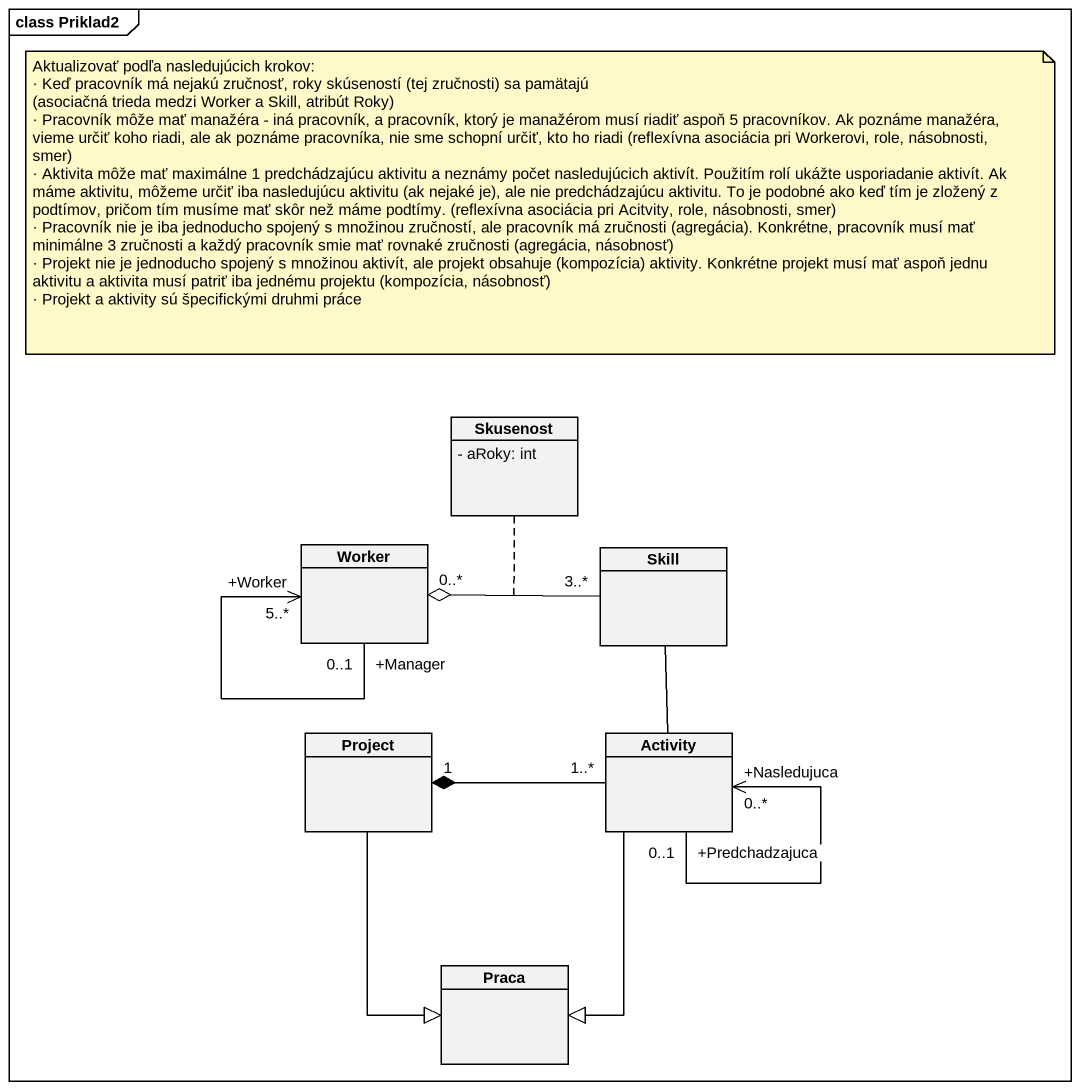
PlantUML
@startuml
mainframe class Priklad2
hide circle
hide empty members
skinparam classAttributeIconSize 0
class Skusenost {
  - aRoky: int
}
class Worker
class Skill
class Project
class Activity
class Praca
Worker "+Worker\n5..*" <-- "+Manager\n0..1" Worker
Worker "0..*" o-right- "3..*" Skill
(Worker, Skill) .. Skusenost
Skill -- Activity
Project --|> Praca
Activity "1..*" -left-* "1" Project
Activity "+Predchadzajuca\n0..1" --> "+Nasledujuca\n0..*" Activity
Activity --|> Praca
note as N1
  Aktualizovať podľa nasledujúcich krokov:
  · Keď pracovník má nejakú zručnosť, roky skúseností (tej zručnosti) sa pamätajú
  (asociačná trieda medzi Worker a Skill, atribút Roky)
  · Pracovník môže mať manažéra - iná pracovník, a pracovník, ktorý je manažérom musí riadiť aspoň 5 pracovníkov. Ak poznáme manažéra, vieme určiť koho riadi, ale ak poznáme pracovníka, nie sme schopní určiť, kto ho riadi (reflexívna asociácia pri Workerovi, role, násobnosti, smer)
  · Aktivita môže mať maximálne 1 predchádzajúcu aktivitu a neznámy počet nasledujúcich aktivít. Použitím rolí ukážte usporiadanie aktivít. Ak máme aktivitu, môžeme určiť iba nasledujúcu aktivitu (ak nejaké je), ale nie predchádzajúcu aktivitu. To je podobné ako keď tím je zložený z podtímov, pričom tím musíme mať skôr než máme podtímy. (reflexívna asociácia pri Acitvity, role, násobnosti, smer)
  · Pracovník nie je iba jednoducho spojený s množinou zručností, ale pracovník má zručnosti (agregácia). Konkrétne, pracovník musí mať minimálne 3 zručnosti a každý pracovník smie mať rovnaké zručnosti (agregácia, násobnosť)
  · Projekt nie je jednoducho spojený s množinou aktivít, ale projekt obsahuje (kompozícia) aktivity. Konkrétne projekt musí mať aspoň jednu aktivitu a aktivita musí patriť iba jednému projektu (kompozícia, násobnosť)
  · Projekt a aktivity sú špecifickými druhmi práce
end note
@enduml
